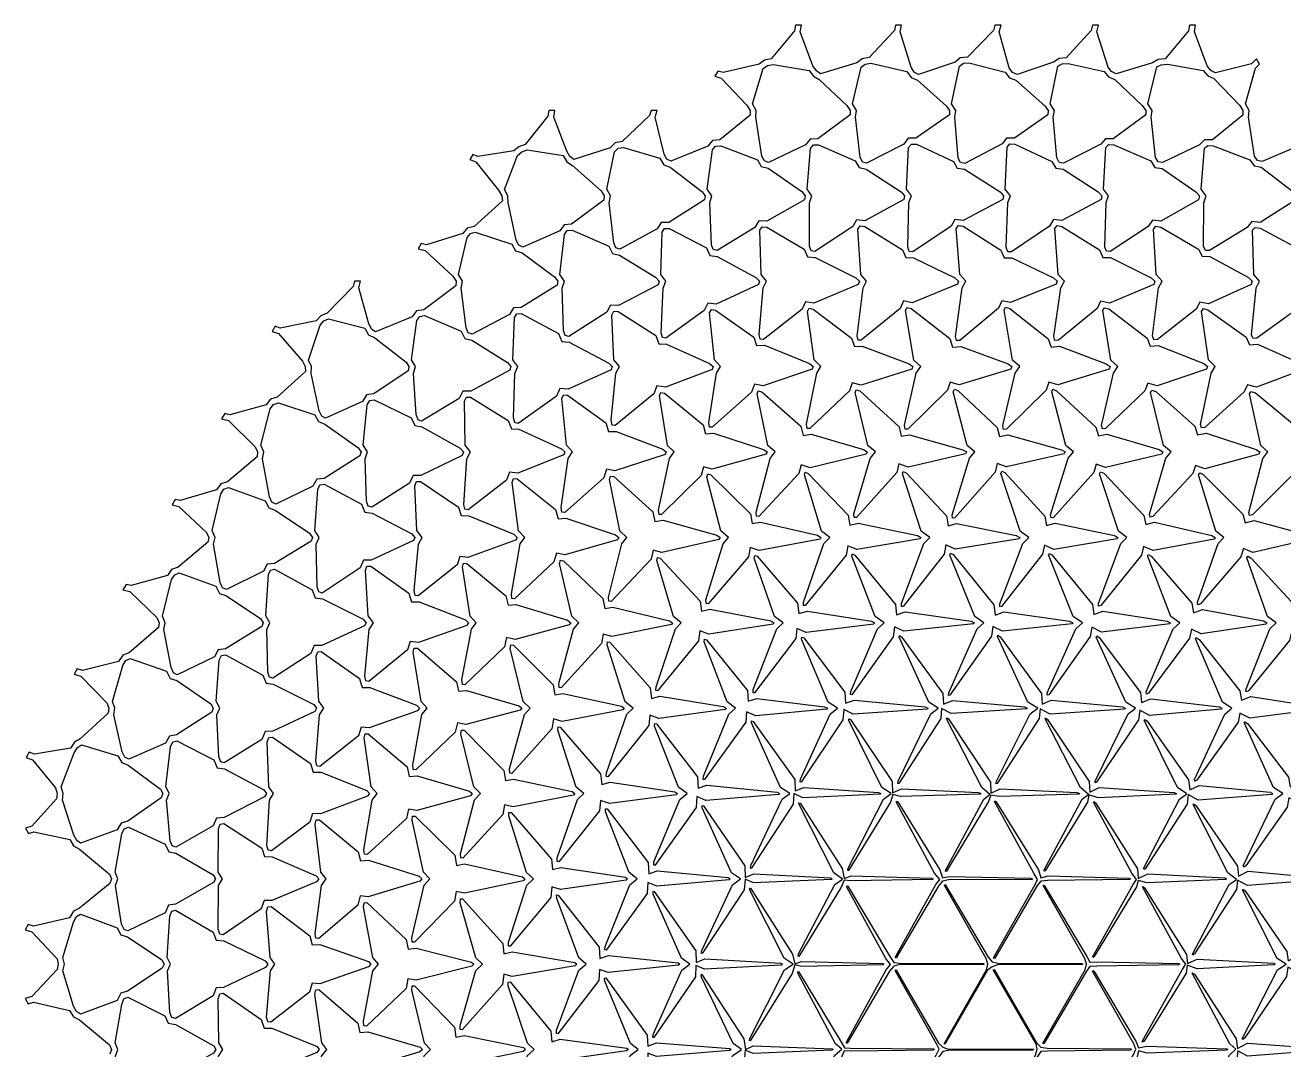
# Model space of a CAD drawing. Extents: x 1 to 101, y 0 to 100.
# Drawn here: x 1 to 64.9, y 47.8 to 99.8 of the extents above; entities that cross this region are included whole.
import ezdxf

# ---------------------------------------------------------------- set-up
doc = ezdxf.new("R2010")
doc.units = 0
doc.layers.add('DEFAULT', color=18, linetype='CONTINUOUS')

msp = doc.modelspace()

# ---------------------------------------------------------------- linework, layer by layer
at = {"layer": 'DEFAULT'}
msp.add_lwpolyline([(65.651, 93.627), (63.784, 92.847), (63.551, 92.898), (63.404, 93.114), (63.094, 95.082), (63.127, 95.425), (62.944, 95.762), (63.46, 97.582), (63.655, 97.772), (63.5, 98.04), (63.251, 97.798), (61.416, 97.334), (61.184, 97.459), (60.994, 97.69), (60.351, 99.425), (60.408, 99.755), (60.104, 99.755), (60.056, 99.475), (58.875, 98.052), (58.513, 98.018), (58.222, 97.842), (56.38, 97.291), (56.149, 97.4), (55.973, 97.634), (55.408, 99.42), (55.482, 99.755), (55.175, 99.755), (55.115, 99.485), (53.85, 98.103), (53.481, 98.073), (53.2, 97.876), (51.351, 97.257), (51.123, 97.355), (50.957, 97.591), (50.451, 99.418), (50.538, 99.755), (50.228, 99.755), (50.16, 99.493), (48.831, 98.141), (48.468, 98.095), (48.202, 97.873), (46.354, 97.261), (46.135, 97.375), (45.969, 97.624), (45.418, 99.42), (45.495, 99.755), (45.187, 99.755), (45.126, 99.487), (43.846, 98.112), (43.492, 98.053), (43.224, 97.839), (41.382, 97.293), (41.169, 97.433), (40.994, 97.692), (40.349, 99.425), (40.405, 99.755), (40.101, 99.755), (40.054, 99.475), (38.876, 98.05), (38.537, 97.976), (38.261, 97.782), (36.429, 97.35), (36.167, 97.429), (36.012, 97.162), (36.343, 97.063), (37.633, 95.692), (37.8, 95.425), (37.813, 95.19), (36.265, 93.937), (35.891, 93.899), (35.653, 93.623), (33.788, 92.851), (33.583, 92.955), (33.442, 93.219), (32.992, 95.086), (33.092, 95.425), (32.779, 95.425), (32.704, 95.171), (31.312, 93.848), (30.957, 93.783), (30.707, 93.536), (28.86, 92.937), (28.662, 93.092), (28.498, 93.373), (27.839, 95.096), (27.891, 95.425), (27.587, 95.425), (27.542, 95.143), (26.38, 93.71), (26.071, 93.586), (25.814, 93.374), (23.993, 93.097), (23.726, 93.201), (23.574, 92.939), (23.884, 92.817), (25.034, 91.379), (25.202, 91.095), (25.245, 90.848), (23.795, 89.551), (23.451, 89.465), (23.216, 89.191), (21.372, 88.621), (21.115, 88.68), (20.958, 88.408), (21.305, 88.329), (22.72, 87.017), (22.879, 86.765), (22.864, 86.539), (21.242, 85.318), (20.878, 85.26), (20.658, 84.955), (18.794, 84.199), (18.599, 84.323), (18.458, 84.602), (17.949, 86.428), (18.036, 86.765), (17.726, 86.765), (17.658, 86.502), (16.332, 85.149), (16.018, 85.018), (15.784, 84.757), (13.958, 84.394), (13.692, 84.484), (13.539, 84.219), (13.861, 84.11), (15.089, 82.709), (15.23, 82.435), (15.235, 82.186), (13.799, 80.883), (13.467, 80.777), (13.238, 80.497), (11.4, 79.994), (11.14, 80.063), (10.984, 79.793), (11.324, 79.704), (12.678, 78.364), (12.809, 78.105), (12.783, 77.864), (11.278, 76.592), (10.942, 76.49), (10.72, 76.193), (8.878, 75.638), (8.62, 75.699), (8.464, 75.427), (8.809, 75.346), (10.212, 74.028), (10.333, 73.775), (10.29, 73.535), (8.775, 72.267), (8.446, 72.152), (8.231, 71.847), (6.392, 71.324), (6.132, 71.389), (5.976, 71.119), (6.318, 71.033), (7.691, 69.701), (7.81, 69.444), (7.772, 69.202), (6.283, 67.923), (5.964, 67.791), (5.752, 67.484), (3.918, 67.026), (3.656, 67.101), (3.502, 66.833), (3.836, 66.737), (5.15, 65.378), (5.255, 65.114), (5.217, 64.862), (3.807, 63.548), (3.512, 63.377), (3.306, 63.075), (1.483, 62.775), (1.217, 62.875), (1.065, 62.612), (1.378, 62.494), (2.549, 61.066), (2.63, 60.784), (2.607, 60.513), (1.353, 59.125), (1.028, 59.02), (1.181, 58.754), (1.446, 58.84), (3.274, 58.447), (3.472, 58.121), (3.775, 57.961), (5.29, 56.693), (5.387, 56.454), (5.307, 56.218), (3.767, 54.961), (3.459, 54.81), (3.261, 54.481), (1.429, 54.048), (1.166, 54.127), (1.012, 53.86), (1.343, 53.761), (2.633, 52.391), (2.693, 52.124), (2.628, 51.856), (1.345, 50.482), (1.015, 50.382), (1.169, 50.115), (1.432, 50.195), (3.263, 49.771), (3.465, 49.448), (3.774, 49.299), (5.293, 48.033), (5.39, 47.794), (5.309, 47.558)], dxfattribs=at)
for points in [[(41.015, 97.166), (41.312, 97.002), (42.705, 95.68), (42.877, 95.425), (42.875, 95.201), (41.237, 93.987), (40.851, 93.968), (40.62, 93.679), (38.741, 92.796), (38.533, 92.867), (38.404, 93.115), (38.093, 95.082), (38.114, 95.425), (37.925, 95.761), (38.467, 97.563), (38.69, 97.71), (38.98, 97.769), (40.803, 97.461)], [(45.979, 97.105), (46.294, 96.967), (47.748, 95.672), (47.926, 95.425), (47.92, 95.209), (46.217, 94.023), (45.823, 94.016), (45.598, 93.717), (43.71, 92.758), (43.502, 92.815), (43.382, 93.056), (43.151, 95.081), (43.197, 95.425), (42.993, 95.765), (43.441, 97.633), (43.647, 97.785), (43.934, 97.825), (45.765, 97.404)], [(50.967, 97.083), (51.291, 96.963), (52.753, 95.671), (52.925, 95.425), (52.914, 95.208), (51.219, 94.018), (50.819, 94.022), (50.59, 93.732), (48.698, 92.744), (48.485, 92.785), (48.367, 93.013), (48.192, 95.081), (48.249, 95.425), (48.032, 95.766), (48.427, 97.673), (48.625, 97.824), (48.911, 97.852), (50.746, 97.377)], [(55.994, 97.131), (56.31, 96.999), (57.709, 95.679), (57.883, 95.425), (57.882, 95.202), (56.234, 93.993), (55.834, 93.997), (55.598, 93.718), (53.709, 92.757), (53.491, 92.796), (53.369, 93.018), (53.186, 95.081), (53.249, 95.425), (53.037, 95.767), (53.425, 97.678), (53.637, 97.803), (53.941, 97.817), (55.77, 97.413)], [(61.03, 97.193), (61.334, 97.046), (62.653, 95.689), (62.812, 95.425), (62.814, 95.19), (61.264, 93.938), (60.867, 93.941), (60.616, 93.686), (58.736, 92.789), (58.511, 92.83), (58.38, 93.049), (58.157, 95.081), (58.203, 95.425), (57.996, 95.765), (58.44, 97.636), (58.667, 97.75), (58.979, 97.77), (60.802, 97.459)], [(28.508, 92.824), (28.797, 92.644), (30.239, 91.344), (30.401, 91.095), (30.383, 90.872), (28.733, 89.663), (28.361, 89.621), (28.139, 89.317), (26.268, 88.497), (26.063, 88.59), (25.927, 88.85), (25.53, 90.754), (25.512, 91.095), (25.331, 91.424), (26.001, 93.14), (26.223, 93.323), (26.488, 93.43), (28.31, 93.14)], [(33.424, 92.679), (33.748, 92.554), (35.35, 91.324), (35.521, 91.095), (35.491, 90.891), (33.684, 89.749), (33.29, 89.743), (33.079, 89.42), (31.184, 88.396), (30.989, 88.462), (30.88, 88.718), (30.658, 90.751), (30.722, 91.095), (30.525, 91.436), (30.929, 93.335), (31.114, 93.511), (31.383, 93.556), (33.224, 93.012)], [(38.369, 92.585), (38.716, 92.497), (40.421, 91.312), (40.6, 91.095), (40.565, 90.903), (38.649, 89.807), (38.242, 89.827), (38.039, 89.493), (36.125, 88.325), (35.936, 88.37), (35.842, 88.616), (35.756, 90.751), (35.853, 91.095), (35.627, 91.439), (35.891, 93.44), (36.052, 93.619), (36.311, 93.641), (38.171, 92.926)], [(43.337, 92.528), (43.694, 92.459), (45.469, 91.303), (45.647, 91.095), (45.605, 90.909), (43.631, 89.838), (43.211, 89.879), (43.011, 89.544), (41.084, 88.274), (40.9, 88.307), (40.815, 88.545), (40.824, 90.752), (40.939, 91.095), (40.692, 91.439), (40.866, 93.508), (41.015, 93.683), (41.271, 93.689), (43.141, 92.877)], [(48.318, 92.495), (48.686, 92.444), (50.487, 91.3), (50.668, 91.095), (50.626, 90.913), (48.62, 89.855), (48.197, 89.904), (47.999, 89.566), (46.067, 88.252), (45.882, 88.276), (45.801, 88.507), (45.861, 90.753), (45.991, 91.095), (45.736, 91.439), (45.85, 93.554), (45.99, 93.727), (46.242, 93.724), (48.12, 92.842)], [(53.324, 92.507), (53.694, 92.458), (55.47, 91.303), (55.651, 91.095), (55.612, 90.911), (53.627, 89.844), (53.201, 89.897), (52.999, 89.567), (51.066, 88.252), (50.876, 88.266), (50.793, 88.487), (50.88, 90.753), (51.014, 91.095), (50.753, 91.439), (50.843, 93.571), (50.987, 93.733), (51.245, 93.72), (53.123, 92.846)], [(58.346, 92.544), (58.712, 92.49), (60.43, 91.31), (60.605, 91.095), (60.566, 90.903), (58.649, 89.808), (58.223, 89.86), (58.011, 89.544), (56.084, 88.274), (55.887, 88.285), (55.798, 88.5), (55.867, 90.753), (55.996, 91.095), (55.737, 91.439), (55.849, 93.555), (56, 93.709), (56.267, 93.694), (58.138, 92.872)], [(63.389, 92.618), (63.746, 92.549), (65.355, 91.323), (65.528, 91.095), (65.498, 90.892), (63.681, 89.754), (63.26, 89.794), (63.038, 89.495), (61.123, 88.322), (60.915, 88.333), (60.815, 88.544), (60.825, 90.752), (60.945, 91.095), (60.7, 91.439), (60.863, 93.516), (61.03, 93.657), (61.311, 93.641), (63.17, 92.926)], [(35.764, 88.071), (36.133, 88.025), (38.101, 86.951), (38.279, 86.765), (38.225, 86.598), (36.073, 85.602), (35.653, 85.65), (35.476, 85.28), (33.533, 83.88), (33.361, 83.909), (33.29, 84.149), (33.388, 86.423), (33.533, 86.765), (33.274, 87.109), (33.335, 89.263), (33.46, 89.449), (33.696, 89.449), (35.588, 88.455)], [(40.723, 88.001), (41.102, 87.974), (43.165, 86.941), (43.347, 86.765), (43.295, 86.608), (41.04, 85.656), (40.611, 85.723), (40.442, 85.342), (38.484, 83.819), (38.318, 83.835), (38.257, 84.063), (38.471, 86.425), (38.638, 86.765), (38.357, 87.108), (38.303, 89.349), (38.416, 89.524), (38.648, 89.507), (40.555, 88.396)], [(45.703, 87.967), (46.089, 87.953), (48.193, 86.937), (48.376, 86.765), (48.324, 86.613), (46.026, 85.678), (45.587, 85.765), (45.418, 85.389), (43.448, 83.772), (43.286, 83.78), (43.231, 83.998), (43.534, 86.427), (43.715, 86.765), (43.416, 87.106), (43.279, 89.41), (43.389, 89.571), (43.623, 89.538), (45.537, 88.364)], [(50.697, 87.956), (51.088, 87.953), (53.193, 86.937), (53.381, 86.765), (53.334, 86.614), (51.021, 85.686), (50.579, 85.778), (50.411, 85.402), (48.439, 83.76), (48.275, 83.76), (48.22, 83.971), (48.561, 86.428), (48.748, 86.765), (48.441, 87.105), (48.269, 89.436), (48.377, 89.593), (48.609, 89.555), (50.528, 88.347)], [(55.709, 87.977), (56.102, 87.974), (58.166, 86.941), (58.348, 86.765), (58.296, 86.609), (56.039, 85.657), (55.594, 85.752), (55.417, 85.389), (53.448, 83.772), (53.276, 83.762), (53.217, 83.962), (53.57, 86.429), (53.753, 86.765), (53.442, 87.105), (53.269, 89.437), (53.38, 89.587), (53.618, 89.544), (55.534, 88.358)], [(60.74, 88.031), (61.131, 88.022), (63.104, 86.951), (63.288, 86.765), (63.24, 86.6), (61.066, 85.614), (60.624, 85.701), (60.438, 85.35), (58.478, 83.81), (58.297, 83.8), (58.231, 83.997), (58.535, 86.427), (58.716, 86.765), (58.416, 87.106), (58.279, 89.41), (58.399, 89.554), (58.647, 89.508), (60.554, 88.395)], [(65.784, 88.107), (66.169, 88.086), (68.022, 86.964), (68.192, 86.765), (68.138, 86.585), (66.115, 85.534), (65.675, 85.612), (65.471, 85.288), (63.526, 83.871), (63.331, 83.857), (63.252, 84.049), (63.484, 86.426), (63.648, 86.765), (63.36, 87.107), (63.301, 89.352), (63.433, 89.495), (63.692, 89.454), (65.585, 88.45)], [(25.902, 88.311), (26.235, 88.199), (27.88, 86.989), (28.046, 86.765), (28.005, 86.563), (26.177, 85.43), (25.789, 85.415), (25.584, 85.082), (23.69, 84.074), (23.497, 84.146), (23.386, 84.406), (23.14, 86.421), (23.199, 86.765), (23.007, 87.105), (23.436, 88.987), (23.608, 89.192), (23.856, 89.258), (25.704, 88.65)], [(30.822, 88.172), (31.175, 88.096), (33.01, 86.966), (33.184, 86.765), (33.135, 86.584), (31.116, 85.532), (30.711, 85.549), (30.524, 85.19), (28.603, 83.967), (28.423, 84.017), (28.337, 84.272), (28.27, 86.421), (28.38, 86.765), (28.155, 87.109), (28.381, 89.139), (28.524, 89.337), (28.766, 89.365), (30.638, 88.541)], [(23.331, 83.857), (23.68, 83.774), (25.499, 82.638), (25.668, 82.435), (25.614, 82.251), (23.626, 81.185), (23.231, 81.185), (23.045, 80.822), (21.134, 79.675), (20.953, 79.738), (20.859, 80.002), (20.712, 82.091), (20.818, 82.435), (20.618, 82.778), (20.895, 84.77), (21.041, 84.979), (21.278, 85.02), (23.146, 84.226)], [(28.249, 83.716), (28.616, 83.668), (30.636, 82.616), (30.808, 82.435), (30.748, 82.271), (28.562, 81.29), (28.15, 81.326), (27.98, 80.941), (26.039, 79.557), (25.869, 79.593), (25.798, 79.838), (25.869, 82.092), (26.014, 82.435), (25.764, 82.779), (25.839, 84.923), (25.959, 85.12), (26.187, 85.13), (28.082, 84.114)], [(33.179, 83.595), (33.563, 83.581), (35.747, 82.599), (35.928, 82.435), (35.872, 82.289), (33.502, 81.386), (33.075, 81.456), (32.92, 81.053), (30.952, 79.447), (30.799, 79.473), (30.749, 79.712), (30.991, 82.096), (31.171, 82.435), (30.889, 82.777), (30.79, 85.052), (30.889, 85.241), (31.103, 85.232), (33.024, 84.01)], [(38.131, 83.512), (38.526, 83.521), (40.824, 82.587), (41.01, 82.435), (40.96, 82.301), (38.459, 81.454), (38.019, 81.553), (37.874, 81.142), (35.885, 79.36), (35.741, 79.372), (35.702, 79.595), (36.105, 82.1), (36.306, 82.435), (35.99, 82.774), (35.749, 85.156), (35.837, 85.331), (36.046, 85.303), (37.985, 83.937)], [(43.095, 83.449), (43.497, 83.476), (45.882, 82.579), (46.065, 82.435), (46.014, 82.308), (43.432, 81.496), (42.982, 81.616), (42.841, 81.205), (40.838, 79.298), (40.701, 79.302), (40.668, 79.513), (41.186, 82.103), (41.4, 82.435), (41.06, 82.771), (40.72, 85.229), (40.8, 85.395), (41.002, 85.358), (42.955, 83.881)], [(48.082, 83.427), (48.49, 83.464), (50.897, 82.577), (51.085, 82.435), (51.039, 82.311), (48.42, 81.516), (47.964, 81.647), (47.825, 81.236), (45.815, 79.268), (45.678, 79.263), (45.647, 79.463), (46.235, 82.105), (46.463, 82.435), (46.114, 82.769), (45.698, 85.283), (45.779, 85.433), (45.984, 85.381), (47.942, 83.858)], [(53.084, 83.429), (53.497, 83.476), (55.882, 82.579), (56.07, 82.435), (56.024, 82.309), (53.427, 81.504), (52.967, 81.642), (52.823, 81.24), (50.812, 79.263), (50.671, 79.25), (50.637, 79.44), (51.258, 82.106), (51.486, 82.435), (51.128, 82.769), (50.692, 85.298), (50.772, 85.444), (50.978, 85.389), (52.938, 83.85)], [(58.108, 83.471), (58.52, 83.513), (60.834, 82.586), (61.02, 82.435), (60.97, 82.302), (58.454, 81.462), (57.994, 81.596), (57.84, 81.207), (55.837, 79.296), (55.684, 79.274), (55.643, 79.454), (56.244, 82.106), (56.469, 82.435), (56.114, 82.769), (55.698, 85.284), (55.786, 85.421), (56.002, 85.359), (57.954, 83.881)], [(63.146, 83.537), (63.558, 83.573), (65.758, 82.597), (65.938, 82.435), (65.881, 82.29), (63.498, 81.393), (63.039, 81.517), (62.871, 81.148), (60.881, 79.354), (60.715, 79.327), (60.664, 79.504), (61.195, 82.103), (61.412, 82.435), (61.07, 82.771), (60.716, 85.239), (60.811, 85.376), (61.037, 85.315), (62.978, 83.925)], [(18.441, 84.048), (18.753, 83.902), (20.34, 82.666), (20.489, 82.435), (20.442, 82.222), (18.706, 81.05), (18.337, 81.002), (18.129, 80.674), (16.254, 79.82), (16.06, 79.924), (15.931, 80.199), (15.521, 82.094), (15.54, 82.435), (15.383, 82.768), (15.982, 84.531), (16.172, 84.752), (16.412, 84.86), (18.248, 84.388)], [(40.497, 78.949), (40.909, 79.007), (43.562, 78.226), (43.741, 78.105), (43.695, 77.999), (40.843, 77.307), (40.387, 77.452), (40.272, 77.007), (38.241, 74.838), (38.125, 74.841), (38.11, 75.044), (38.823, 77.779), (39.075, 78.105), (38.708, 78.436), (38.159, 81.049), (38.219, 81.205), (38.4, 81.16), (40.384, 79.417)], [(45.472, 78.905), (45.89, 78.977), (48.599, 78.221), (48.78, 78.105), (48.739, 78.004), (45.82, 77.341), (45.355, 77.507), (45.242, 77.065), (43.2, 74.781), (43.088, 74.777), (43.076, 74.966), (43.902, 77.782), (44.165, 78.105), (43.779, 78.432), (43.129, 81.12), (43.187, 81.261), (43.367, 81.203), (45.361, 79.373)], [(50.463, 78.89), (50.887, 78.973), (53.605, 78.22), (53.785, 78.105), (53.743, 78.005), (50.818, 77.344), (50.349, 77.517), (50.234, 77.08), (48.189, 74.766), (48.073, 74.751), (48.058, 74.925), (48.943, 77.784), (49.211, 78.105), (48.814, 78.431), (48.114, 81.155), (48.172, 81.287), (48.352, 81.223), (50.35, 79.353)], [(55.479, 78.917), (55.908, 79.005), (58.564, 78.225), (58.746, 78.105), (58.703, 78), (55.838, 77.313), (55.365, 77.489), (55.242, 77.065), (53.2, 74.781), (53.077, 74.757), (53.056, 74.921), (53.947, 77.784), (54.216, 78.105), (53.819, 78.431), (53.112, 81.16), (53.175, 81.283), (53.361, 81.211), (55.357, 79.365)], [(60.514, 78.978), (60.943, 79.061), (63.492, 78.234), (63.671, 78.105), (63.619, 77.991), (60.88, 77.248), (60.406, 77.418), (60.269, 77.012), (58.238, 74.833), (58.102, 74.8), (58.072, 74.958), (58.909, 77.783), (59.171, 78.105), (58.781, 78.432), (58.128, 81.122), (58.198, 81.243), (58.394, 81.168), (60.38, 79.409)], [(65.567, 79.071), (65.992, 79.138), (68.392, 78.248), (68.564, 78.105), (68.5, 77.976), (65.939, 77.155), (65.469, 77.308), (65.316, 76.924), (63.302, 74.92), (63.148, 74.88), (63.106, 75.036), (63.832, 77.779), (64.084, 78.105), (63.715, 78.435), (63.156, 81.056), (63.237, 81.175), (63.449, 81.097), (65.418, 79.481)], [(15.899, 79.645), (16.225, 79.522), (17.901, 78.325), (18.057, 78.105), (18.003, 77.902), (16.178, 76.768), (15.806, 76.725), (15.609, 76.377), (13.726, 75.457), (13.535, 75.551), (13.414, 75.823), (13.065, 77.762), (13.124, 78.105), (12.967, 78.443), (13.451, 80.286), (13.623, 80.506), (13.862, 80.59), (15.709, 79.997)], [(20.782, 79.442), (21.139, 79.375), (23.087, 78.293), (23.25, 78.105), (23.183, 77.931), (21.094, 76.909), (20.698, 76.912), (20.524, 76.529), (18.604, 75.308), (18.424, 75.359), (18.337, 75.613), (18.268, 77.761), (18.391, 78.105), (18.174, 78.449), (18.373, 80.499), (18.502, 80.715), (18.728, 80.751), (20.61, 79.834)], [(25.688, 79.28), (26.068, 79.259), (28.237, 78.27), (28.408, 78.105), (28.342, 77.955), (26.016, 77.033), (25.6, 77.082), (25.446, 76.675), (23.489, 75.165), (23.331, 75.197), (23.273, 75.443), (23.432, 77.764), (23.606, 78.105), (23.345, 78.448), (23.307, 80.676), (23.407, 80.88), (23.617, 80.885), (25.533, 79.697)], [(30.61, 79.145), (31, 79.151), (33.375, 78.25), (33.551, 78.105), (33.491, 77.975), (30.943, 77.148), (30.514, 77.231), (30.379, 76.801), (28.393, 75.041), (28.252, 75.06), (28.213, 75.293), (28.578, 77.769), (28.783, 78.105), (28.481, 78.444), (28.253, 80.817), (28.334, 81.006), (28.532, 80.991), (30.475, 79.589)], [(35.544, 79.03), (35.947, 79.066), (38.485, 78.235), (38.663, 78.105), (38.61, 77.99), (35.885, 77.24), (35.442, 77.356), (35.321, 76.914), (33.309, 74.93), (33.182, 74.939), (33.156, 75.154), (33.714, 77.774), (33.946, 78.105), (33.608, 78.44), (33.201, 80.947), (33.268, 81.121), (33.454, 81.09), (35.422, 79.488)], [(28.056, 74.721), (28.453, 74.747), (30.971, 73.907), (31.138, 73.775), (31.073, 73.655), (28.403, 72.881), (27.971, 72.975), (27.849, 72.529), (25.85, 70.654), (25.719, 70.674), (25.69, 70.905), (26.135, 73.441), (26.364, 73.775), (26.053, 74.111), (25.723, 76.561), (25.79, 76.752), (25.973, 76.736), (27.934, 75.183)], [(32.975, 74.581), (33.385, 74.639), (36.109, 73.89), (36.278, 73.775), (36.224, 73.673), (33.328, 73), (32.883, 73.128), (32.779, 72.665), (30.75, 70.52), (30.638, 70.533), (30.624, 70.748), (31.289, 73.447), (31.546, 73.775), (31.196, 74.106), (30.664, 76.706), (30.715, 76.883), (30.881, 76.855), (32.871, 75.062)], [(37.91, 74.469), (38.328, 74.551), (41.223, 73.877), (41.394, 73.775), (41.353, 73.686), (38.264, 73.1), (37.808, 73.257), (37.719, 72.779), (35.668, 70.407), (35.568, 70.412), (35.564, 70.608), (36.429, 73.453), (36.708, 73.775), (36.323, 74.1), (35.61, 76.834), (35.653, 76.991), (35.809, 76.95), (37.82, 74.965)], [(42.867, 74.394), (43.293, 74.496), (46.293, 73.869), (46.463, 73.775), (46.428, 73.693), (43.226, 73.16), (42.757, 73.346), (42.672, 72.871), (40.604, 70.317), (40.512, 70.315), (40.511, 70.491), (41.548, 73.459), (41.843, 73.775), (41.428, 74.096), (40.564, 76.939), (40.605, 77.073), (40.758, 77.019), (42.784, 74.895)], [(47.85, 74.364), (48.284, 74.482), (51.311, 73.867), (51.484, 73.775), (51.454, 73.696), (48.213, 73.18), (47.733, 73.387), (47.646, 72.92), (45.569, 70.268), (45.48, 70.26), (45.48, 70.421), (46.619, 73.462), (46.924, 73.775), (46.493, 74.093), (45.536, 77.004), (45.578, 77.121), (45.732, 77.055), (47.765, 74.858)], [(52.854, 74.371), (53.293, 74.496), (56.293, 73.869), (56.465, 73.775), (56.433, 73.694), (53.223, 73.163), (52.739, 73.378), (52.645, 72.922), (50.568, 70.266), (50.474, 70.248), (50.469, 70.398), (51.643, 73.463), (51.948, 73.775), (51.51, 74.092), (50.528, 77.02), (50.572, 77.13), (50.729, 77.058), (52.763, 74.855)], [(57.883, 74.421), (58.325, 74.546), (61.229, 73.876), (61.399, 73.775), (61.357, 73.686), (58.261, 73.103), (57.774, 73.316), (57.668, 72.878), (55.599, 70.31), (55.491, 70.278), (55.478, 70.417), (56.623, 73.462), (56.927, 73.775), (56.493, 74.093), (55.536, 77.004), (55.586, 77.106), (55.753, 77.025), (57.781, 74.888)], [(62.936, 74.513), (63.379, 74.63), (66.121, 73.888), (66.291, 73.775), (66.239, 73.674), (63.32, 73.011), (62.836, 73.21), (62.712, 72.792), (60.659, 70.394), (60.533, 70.352), (60.51, 70.487), (61.552, 73.459), (61.849, 73.775), (61.434, 74.096), (60.562, 76.945), (60.622, 77.044), (60.803, 76.958), (62.816, 74.957)], [(13.372, 75.268), (13.706, 75.158), (15.444, 73.987), (15.592, 73.775), (15.526, 73.576), (13.668, 72.456), (13.298, 72.409), (13.107, 72.051), (11.223, 71.123), (11.032, 71.215), (10.912, 71.487), (10.572, 73.432), (10.649, 73.775), (10.499, 74.114), (10.939, 75.988), (11.1, 76.216), (11.331, 76.297), (13.185, 75.63)], [(18.25, 75.057), (18.617, 75.008), (20.634, 73.956), (20.795, 73.775), (20.724, 73.607), (18.574, 72.61), (18.176, 72.62), (18.009, 72.226), (16.082, 70.951), (15.909, 71.003), (15.829, 71.262), (15.788, 73.431), (15.93, 73.775), (15.714, 74.119), (15.858, 76.21), (15.974, 76.433), (16.188, 76.468), (18.082, 75.455)], [(23.146, 74.877), (23.529, 74.867), (25.816, 73.928), (25.979, 73.775), (25.905, 73.633), (23.486, 72.751), (23.071, 72.803), (22.928, 72.378), (20.964, 70.802), (20.81, 70.831), (20.758, 71.075), (20.969, 73.435), (21.156, 73.775), (20.887, 74.116), (20.79, 76.39), (20.877, 76.602), (21.073, 76.609), (23.003, 75.312)], [(40.278, 69.909), (40.711, 70.037), (43.957, 69.523), (44.113, 69.444), (44.083, 69.377), (40.648, 68.952), (40.179, 69.15), (40.117, 68.646), (38.03, 65.883), (37.955, 65.886), (37.963, 66.054), (39.157, 69.133), (39.476, 69.444), (39.043, 69.761), (38.014, 72.723), (38.038, 72.859), (38.165, 72.817), (40.216, 70.435)], [(45.241, 69.845), (45.681, 69.99), (49.016, 69.517), (49.174, 69.444), (49.155, 69.383), (45.612, 69.009), (45.13, 69.236), (45.069, 68.736), (42.968, 65.793), (42.903, 65.796), (42.915, 65.95), (44.264, 69.138), (44.6, 69.444), (44.145, 69.756), (42.968, 72.824), (42.994, 72.935), (43.12, 72.879), (45.184, 70.372)], [(50.233, 69.831), (50.68, 69.988), (54.019, 69.517), (54.176, 69.444), (54.156, 69.384), (50.611, 69.01), (50.119, 69.255), (50.053, 68.769), (47.946, 65.761), (47.877, 65.752), (47.884, 65.885), (49.331, 69.141), (49.672, 69.444), (49.201, 69.754), (47.943, 72.878), (47.974, 72.97), (48.105, 72.9), (50.173, 70.351)], [(55.253, 69.867), (55.707, 70.03), (58.966, 69.522), (59.124, 69.444), (59.098, 69.379), (55.64, 68.964), (55.144, 69.211), (55.067, 68.74), (52.966, 65.789), (52.885, 65.764), (52.883, 65.884), (54.333, 69.141), (54.675, 69.444), (54.204, 69.753), (52.942, 72.88), (52.979, 72.962), (53.118, 72.882), (55.182, 70.368)], [(60.303, 69.953), (60.759, 70.111), (63.862, 69.532), (64.022, 69.444), (63.986, 69.369), (60.697, 68.875), (60.2, 69.115), (60.107, 68.665), (58.017, 65.864), (57.919, 65.824), (57.908, 65.937), (59.278, 69.139), (59.613, 69.444), (59.154, 69.756), (57.964, 72.832), (58.009, 72.909), (58.162, 72.82), (60.215, 70.431)], [(20.622, 70.506), (21.009, 70.505), (23.357, 69.592), (23.512, 69.444), (23.431, 69.307), (20.973, 68.441), (20.558, 68.495), (20.42, 68.063), (18.452, 66.457), (18.303, 66.489), (18.254, 66.736), (18.477, 69.105), (18.682, 69.444), (18.419, 69.786), (18.278, 72.092), (18.358, 72.305), (18.547, 72.312), (20.486, 70.948)], [(25.518, 70.326), (25.918, 70.362), (28.542, 69.568), (28.699, 69.444), (28.628, 69.331), (25.876, 68.594), (25.447, 68.687), (25.336, 68.225), (23.331, 66.298), (23.205, 66.318), (23.179, 66.55), (23.659, 69.112), (23.902, 69.444), (23.591, 69.78), (23.208, 72.269), (23.265, 72.467), (23.434, 72.455), (25.408, 70.802)], [(30.425, 70.164), (30.836, 70.232), (33.708, 69.548), (33.866, 69.444), (33.81, 69.352), (30.785, 68.737), (30.342, 68.869), (30.253, 68.384), (28.215, 66.141), (28.11, 66.155), (28.102, 66.367), (28.84, 69.119), (29.117, 69.444), (28.761, 69.773), (28.137, 72.442), (28.178, 72.617), (28.331, 72.59), (30.336, 70.665)], [(35.344, 70.024), (35.767, 70.123), (38.847, 69.534), (39.007, 69.444), (38.969, 69.367), (35.705, 68.861), (35.249, 69.029), (35.177, 68.53), (33.111, 65.997), (33.025, 66.007), (33.029, 66.199), (34.009, 69.127), (34.311, 69.444), (33.914, 69.766), (33.07, 72.595), (33.101, 72.749), (33.24, 72.713), (35.271, 70.541)], [(65.374, 70.075), (65.827, 70.219), (68.725, 69.546), (68.883, 69.444), (68.827, 69.353), (65.776, 68.75), (65.285, 68.967), (65.172, 68.541), (63.104, 65.987), (62.981, 65.93), (62.956, 66.039), (64.172, 69.134), (64.494, 69.444), (64.057, 69.76), (63.007, 72.737), (63.061, 72.819), (63.232, 72.725), (65.265, 70.528)], [(10.868, 70.932), (11.203, 70.824), (12.949, 69.656), (13.089, 69.444), (13.015, 69.244), (11.173, 68.118), (10.805, 68.066), (10.614, 67.709), (8.733, 66.805), (8.541, 66.901), (8.418, 67.174), (8.055, 69.102), (8.125, 69.444), (7.979, 69.783), (8.446, 71.638), (8.604, 71.879), (8.827, 71.972), (10.682, 71.294)], [(15.734, 70.699), (16.1, 70.651), (18.169, 69.62), (18.318, 69.444), (18.233, 69.279), (16.069, 68.287), (15.676, 68.29), (15.513, 67.889), (13.588, 66.628), (13.414, 66.681), (13.333, 66.941), (13.279, 69.101), (13.427, 69.444), (13.218, 69.789), (13.357, 71.884), (13.467, 72.116), (13.673, 72.156), (15.572, 71.107)], [(32.793, 65.606), (33.218, 65.717), (36.444, 65.194), (36.587, 65.114), (36.54, 65.044), (33.169, 64.588), (32.717, 64.755), (32.657, 64.238), (30.585, 61.63), (30.506, 61.643), (30.513, 61.835), (31.544, 64.798), (31.865, 65.114), (31.47, 65.434), (30.546, 68.321), (30.567, 68.479), (30.689, 68.452), (32.735, 66.139)], [(37.711, 65.463), (38.147, 65.606), (41.584, 65.181), (41.725, 65.114), (41.697, 65.057), (38.09, 64.713), (37.623, 64.917), (37.578, 64.391), (35.479, 61.479), (35.417, 61.491), (35.433, 61.659), (36.724, 64.806), (37.069, 65.114), (36.634, 65.426), (35.473, 68.482), (35.488, 68.616), (35.597, 68.582), (37.666, 66.008)], [(42.65, 65.357), (43.093, 65.52), (46.692, 65.172), (46.829, 65.114), (46.812, 65.066), (43.032, 64.804), (42.552, 65.041), (42.514, 64.511), (40.397, 61.359), (40.347, 61.369), (40.366, 61.516), (41.871, 64.812), (42.233, 65.114), (41.764, 65.421), (40.414, 68.609), (40.428, 68.719), (40.531, 68.675), (42.617, 65.913)], [(47.619, 65.304), (48.073, 65.49), (51.731, 65.169), (51.865, 65.114), (51.852, 65.069), (48.012, 64.836), (47.518, 65.091), (47.478, 64.58), (45.351, 61.292), (45.302, 61.291), (45.316, 61.413), (46.979, 64.817), (47.355, 65.114), (46.866, 65.416), (45.368, 68.708), (45.386, 68.792), (45.49, 68.735), (47.586, 65.854)], [(52.628, 65.32), (53.09, 65.517), (56.697, 65.172), (56.834, 65.114), (56.82, 65.066), (53.028, 64.81), (52.527, 65.075), (52.478, 64.581), (50.35, 61.29), (50.292, 61.274), (50.299, 61.376), (52.018, 64.818), (52.399, 65.114), (51.903, 65.415), (50.351, 68.742), (50.377, 68.808), (50.489, 68.736), (52.585, 65.852)], [(57.669, 65.39), (58.136, 65.588), (61.607, 65.179), (61.746, 65.114), (61.718, 65.058), (58.079, 64.729), (57.575, 65.001), (57.509, 64.521), (55.391, 61.35), (55.316, 61.316), (55.313, 61.406), (56.987, 64.817), (57.362, 65.114), (56.871, 65.416), (55.366, 68.712), (55.398, 68.771), (55.522, 68.688), (57.611, 65.901)], [(62.741, 65.515), (63.211, 65.706), (66.457, 65.193), (66.601, 65.114), (66.558, 65.045), (63.16, 64.602), (62.657, 64.859), (62.57, 64.405), (60.47, 61.465), (60.372, 61.412), (60.357, 61.497), (61.891, 64.813), (62.257, 65.114), (61.786, 65.42), (60.405, 68.63), (60.446, 68.689), (60.587, 68.596), (62.659, 65.994)], [(13.239, 66.378), (13.605, 66.328), (15.659, 65.291), (15.799, 65.114), (15.706, 64.945), (13.582, 63.936), (13.195, 63.927), (13.031, 63.527), (11.113, 62.329), (10.934, 62.386), (10.846, 62.646), (10.745, 64.77), (10.896, 65.114), (10.704, 65.459), (10.862, 67.539), (10.974, 67.774), (11.18, 67.818), (13.077, 66.785)], [(18.114, 66.162), (18.5, 66.161), (20.876, 65.259), (21.017, 65.114), (20.922, 64.976), (18.477, 64.104), (18.069, 64.145), (17.934, 63.708), (15.972, 62.151), (15.818, 62.184), (15.764, 62.431), (15.953, 64.774), (16.161, 65.114), (15.91, 65.456), (15.781, 67.754), (15.858, 67.975), (16.041, 67.989), (17.982, 66.611)], [(23.002, 65.967), (23.402, 66.006), (26.074, 65.234), (26.221, 65.114), (26.141, 65.003), (23.369, 64.274), (22.946, 64.358), (22.841, 63.885), (20.838, 61.977), (20.71, 61.997), (20.683, 62.228), (21.151, 64.781), (21.408, 65.114), (21.108, 65.449), (20.701, 67.957), (20.753, 68.156), (20.918, 68.147), (22.896, 66.45)], [(27.893, 65.778), (28.306, 65.855), (31.268, 65.212), (31.413, 65.114), (31.347, 65.025), (28.266, 64.436), (27.829, 64.562), (27.748, 64.063), (25.708, 61.802), (25.604, 61.815), (25.597, 62.025), (26.352, 64.79), (26.642, 65.114), (26.29, 65.442), (25.624, 68.142), (25.657, 68.323), (25.798, 68.305), (27.813, 66.29)], [(8.378, 66.619), (8.71, 66.506), (10.433, 65.329), (10.561, 65.114), (10.479, 64.908), (8.69, 63.759), (8.333, 63.688), (8.141, 63.333), (6.27, 62.519), (6.072, 62.625), (5.937, 62.895), (5.504, 64.774), (5.567, 65.114), (5.441, 65.451), (5.961, 67.269), (6.121, 67.519), (6.338, 67.628), (8.191, 66.978)], [(45.036, 60.822), (45.488, 61.025), (49.399, 60.827), (49.51, 60.784), (49.499, 60.749), (45.437, 60.624), (45.04, 60.724), (44.931, 60.34), (42.791, 56.872), (42.755, 56.879), (42.773, 56.993), (44.573, 60.49), (44.963, 60.774), (44.485, 61.081), (42.814, 64.491), (42.821, 64.575), (42.9, 64.534), (45.017, 61.392)], [(50.026, 60.803), (50.487, 61.023), (54.401, 60.826), (54.512, 60.784), (54.5, 60.749), (50.437, 60.625), (50.028, 60.702), (49.91, 60.38), (47.765, 56.833), (47.723, 56.825), (47.734, 56.914), (49.657, 60.494), (49.975, 60.732), (49.562, 61.078), (47.778, 64.564), (47.793, 64.624), (47.878, 64.568), (49.999, 61.358)], [(55.047, 60.849), (55.523, 61.081), (59.329, 60.832), (59.445, 60.784), (59.426, 60.744), (55.474, 60.566), (54.994, 60.72), (54.926, 60.348), (52.786, 56.864), (52.732, 56.839), (52.734, 56.913), (54.658, 60.494), (54.974, 60.732), (54.564, 61.078), (52.777, 64.566), (52.8, 64.611), (52.896, 64.541), (55.013, 61.385)], [(60.113, 60.963), (60.594, 61.192), (64.19, 60.842), (64.31, 60.784), (64.274, 60.733), (60.551, 60.443), (60.042, 60.728), (59.981, 60.244), (57.855, 56.967), (57.777, 56.918), (57.766, 56.979), (59.588, 60.491), (59.964, 60.765), (59.496, 61.081), (57.809, 64.501), (57.84, 64.542), (57.954, 64.457), (60.058, 61.47)], [(25.386, 61.436), (25.8, 61.516), (28.779, 60.88), (28.914, 60.784), (28.839, 60.694), (25.77, 60.099), (25.339, 60.213), (25.261, 59.708), (23.226, 57.496), (23.119, 57.51), (23.109, 57.723), (23.824, 60.458), (24.119, 60.784), (23.78, 61.112), (23.128, 63.801), (23.157, 63.994), (23.29, 63.985), (25.307, 61.949)], [(30.27, 61.236), (30.695, 61.351), (33.99, 60.86), (34.117, 60.784), (34.059, 60.715), (30.66, 60.273), (30.216, 60.426), (30.165, 59.894), (28.094, 57.313), (28.011, 57.323), (28.017, 57.513), (29.036, 60.468), (29.367, 60.784), (28.98, 61.103), (28.041, 64.001), (28.055, 64.169), (28.168, 64.152), (30.219, 61.779)], [(35.166, 61.056), (35.602, 61.205), (39.173, 60.844), (39.296, 60.784), (39.259, 60.732), (35.559, 60.432), (35.101, 60.626), (35.069, 60.076), (32.968, 57.133), (32.909, 57.145), (32.925, 57.312), (34.241, 60.477), (34.605, 60.784), (34.176, 61.094), (32.954, 64.193), (32.96, 64.334), (33.055, 64.31), (35.136, 61.619)], [(40.084, 60.912), (40.529, 61.09), (44.318, 60.832), (44.432, 60.784), (44.411, 60.743), (40.482, 60.553), (40.025, 60.779), (39.986, 60.234), (37.862, 56.977), (37.818, 56.989), (37.839, 57.13), (39.429, 60.485), (39.816, 60.784), (39.349, 61.087), (37.876, 64.36), (37.881, 64.471), (37.965, 64.44), (40.067, 61.488)], [(65.206, 61.124), (65.683, 61.332), (69.013, 60.857), (69.14, 60.784), (69.084, 60.717), (65.647, 60.293), (65.143, 60.553), (65.06, 60.095), (62.956, 57.115), (62.854, 57.05), (62.833, 57.117), (64.443, 60.485), (64.833, 60.784), (64.364, 61.086), (62.869, 64.375), (62.909, 64.422), (63.045, 64.325), (65.128, 61.604)], [(5.912, 62.347), (6.236, 62.221), (7.876, 61.008), (7.993, 60.784), (7.911, 60.566), (6.221, 59.374), (5.879, 59.277), (5.682, 58.935), (3.826, 58.256), (3.628, 58.392), (3.475, 58.67), (2.901, 60.45), (2.936, 60.784), (2.845, 61.114), (3.496, 62.843), (3.667, 63.11), (3.874, 63.255), (5.718, 62.691)], [(10.761, 62.086), (11.123, 62.029), (13.12, 60.967), (13.252, 60.784), (13.154, 60.606), (11.107, 59.566), (10.73, 59.536), (10.561, 59.142), (8.657, 58.053), (8.471, 58.119), (8.37, 58.381), (8.183, 60.44), (8.322, 60.784), (8.152, 61.128), (8.382, 63.155), (8.499, 63.4), (8.704, 63.459), (10.594, 62.484)], [(15.631, 61.86), (16.015, 61.855), (18.344, 60.934), (18.483, 60.784), (18.385, 60.64), (15.996, 59.745), (15.597, 59.767), (15.459, 59.33), (13.509, 57.868), (13.346, 57.903), (13.283, 58.15), (13.406, 60.443), (13.608, 60.784), (13.375, 61.126), (13.295, 63.387), (13.375, 63.616), (13.558, 63.637), (15.493, 62.302)], [(20.508, 61.647), (20.908, 61.685), (23.562, 60.905), (23.701, 60.784), (23.611, 60.669), (20.884, 59.92), (20.468, 59.99), (20.361, 59.516), (18.367, 57.685), (18.231, 57.703), (18.197, 57.933), (18.617, 60.45), (18.869, 60.784), (18.579, 61.12), (18.213, 63.598), (18.263, 63.808), (18.423, 63.809), (20.4, 62.127)], [(37.549, 56.523), (37.997, 56.709), (41.881, 56.498), (41.973, 56.454), (41.935, 56.414), (37.97, 56.243), (37.546, 56.439), (37.496, 55.887), (35.373, 52.664), (35.328, 52.675), (35.348, 52.818), (36.911, 56.154), (37.316, 56.454), (36.867, 56.756), (35.368, 60.048), (35.362, 60.174), (35.43, 60.161), (37.54, 57.106)], [(42.573, 56.464), (42.934, 56.608), (47.006, 56.489), (47.092, 56.454), (47.069, 56.423), (42.902, 56.35), (42.57, 56.381), (42.419, 56.032), (40.277, 52.52), (40.243, 52.528), (40.262, 52.641), (42.096, 56.161), (42.49, 56.43), (42.045, 56.749), (40.286, 60.218), (40.283, 60.31), (40.345, 60.286), (42.473, 56.979)], [(47.572, 56.51), (47.91, 56.57), (52.054, 56.486), (52.138, 56.454), (52.123, 56.426), (47.875, 56.394), (47.573, 56.339), (47.376, 56.114), (45.223, 52.439), (45.19, 52.437), (45.203, 52.521), (47.223, 56.166), (47.424, 56.425), (47.164, 56.744), (45.231, 60.331), (45.234, 60.395), (45.295, 60.36), (47.434, 56.905)], [(52.551, 56.511), (52.929, 56.6), (57.016, 56.488), (57.102, 56.454), (57.082, 56.424), (52.895, 56.361), (52.551, 56.336), (52.373, 56.119), (50.219, 52.434), (50.176, 52.413), (50.179, 52.472), (52.275, 56.168), (52.397, 56.424), (52.209, 56.743), (50.21, 60.374), (50.223, 60.414), (50.295, 60.361), (52.434, 56.904)], [(57.499, 56.473), (57.991, 56.7), (61.892, 56.497), (61.986, 56.454), (61.952, 56.415), (57.961, 56.256), (57.501, 56.375), (57.412, 56.045), (55.268, 52.507), (55.206, 52.464), (55.197, 52.509), (57.236, 56.166), (57.417, 56.424), (57.173, 56.744), (55.226, 60.34), (55.249, 60.37), (55.336, 60.299), (57.466, 56.966)], [(62.591, 56.595), (63.081, 56.842), (66.714, 56.51), (66.819, 56.454), (66.768, 56.402), (63.054, 56.109), (62.547, 56.39), (62.486, 55.905), (60.361, 52.646), (60.274, 52.582), (60.255, 52.626), (62.112, 56.162), (62.491, 56.422), (62.056, 56.749), (60.281, 60.228), (60.312, 60.259), (60.422, 60.173), (62.534, 57.094)], [(18.032, 57.359), (18.432, 57.393), (21.014, 56.581), (21.144, 56.454), (21.042, 56.331), (18.418, 55.537), (18.011, 55.586), (17.896, 55.119), (15.917, 53.421), (15.771, 53.443), (15.728, 53.678), (16.043, 56.117), (16.289, 56.454), (16.025, 56.792), (15.735, 59.212), (15.788, 59.437), (15.946, 59.449), (17.916, 57.828)], [(22.903, 57.135), (23.315, 57.21), (26.249, 56.553), (26.371, 56.454), (26.278, 56.358), (23.301, 55.721), (22.878, 55.815), (22.795, 55.313), (20.773, 53.231), (20.655, 53.241), (20.636, 53.457), (21.261, 56.125), (21.553, 56.454), (21.235, 56.784), (20.647, 59.426), (20.676, 59.631), (20.809, 59.63), (22.82, 57.644)], [(27.777, 56.918), (28.203, 57.033), (31.473, 56.531), (31.589, 56.454), (31.517, 56.381), (28.181, 55.909), (27.745, 56.046), (27.691, 55.513), (25.63, 53.033), (25.54, 53.043), (25.542, 53.239), (26.479, 56.135), (26.816, 56.454), (26.452, 56.774), (25.554, 59.643), (25.564, 59.823), (25.673, 59.816), (27.722, 57.456)], [(32.656, 56.708), (33.093, 56.86), (36.692, 56.512), (36.795, 56.454), (36.74, 56.4), (33.069, 56.086), (32.618, 56.267), (32.587, 55.712), (30.492, 52.837), (30.428, 52.849), (30.443, 53.02), (31.702, 56.145), (32.073, 56.454), (31.661, 56.765), (30.461, 59.848), (30.46, 60.005), (30.545, 59.996), (32.627, 57.273)], [(8.302, 57.826), (8.656, 57.753), (10.551, 56.649), (10.672, 56.454), (10.57, 56.263), (8.647, 55.17), (8.286, 55.108), (8.109, 54.727), (6.226, 53.806), (6.028, 53.888), (5.906, 54.149), (5.588, 56.111), (5.708, 56.454), (5.572, 56.797), (5.912, 58.743), (6.042, 58.996), (6.248, 59.076), (8.125, 58.208)], [(13.163, 57.585), (13.544, 57.571), (15.785, 56.612), (15.913, 56.454), (15.804, 56.299), (13.535, 55.352), (13.145, 55.354), (12.997, 54.929), (11.064, 53.607), (10.89, 53.649), (10.814, 53.9), (10.828, 56.111), (11.019, 56.454), (10.811, 56.797), (10.82, 58.991), (10.906, 59.231), (11.091, 59.266), (13.016, 58.014)], [(30.179, 52.418), (30.613, 52.563), (34.151, 52.185), (34.241, 52.124), (34.165, 52.064), (30.607, 51.696), (30.167, 51.85), (30.133, 51.294), (28.052, 48.594), (27.975, 48.599), (27.982, 48.776), (29.114, 51.811), (29.487, 52.124), (29.103, 52.437), (27.987, 55.462), (27.984, 55.632), (28.069, 55.631), (30.146, 52.978)], [(35.06, 52.212), (35.508, 52.395), (39.36, 52.169), (39.439, 52.124), (39.383, 52.08), (35.496, 51.87), (35.046, 52.061), (35.035, 51.482), (32.924, 48.408), (32.866, 48.411), (32.88, 48.556), (34.34, 51.821), (34.752, 52.124), (34.328, 52.428), (32.886, 55.68), (32.876, 55.819), (32.941, 55.814), (35.049, 52.792)], [(40.08, 52.148), (40.42, 52.257), (44.533, 52.157), (44.597, 52.124), (44.554, 52.092), (40.41, 52.008), (40.079, 52.081), (39.946, 51.651), (37.81, 48.241), (37.769, 48.243), (37.785, 48.358), (39.546, 51.829), (39.987, 52.124), (39.525, 52.42), (37.795, 55.869), (37.783, 55.981), (37.831, 55.977), (39.962, 52.628)], [(45.091, 52.213), (45.371, 52.178), (49.63, 52.151), (49.687, 52.124), (49.652, 52.098), (45.36, 52.088), (45.091, 52.016), (44.884, 51.768), (42.733, 48.124), (42.698, 48.12), (42.71, 48.205), (44.709, 51.835), (44.92, 52.114), (44.689, 52.413), (42.719, 56.025), (42.712, 56.103), (42.757, 56.088), (44.903, 52.516)], [(50.081, 52.236), (50.368, 52.173), (54.636, 52.151), (54.692, 52.124), (54.658, 52.098), (50.357, 52.092), (50.081, 51.994), (49.859, 51.814), (47.703, 48.079), (47.663, 48.059), (47.666, 48.116), (49.803, 51.839), (49.871, 52.115), (49.782, 52.41), (47.676, 56.112), (47.678, 56.163), (47.727, 56.133), (49.879, 52.47)], [(55.047, 52.219), (55.413, 52.244), (59.548, 52.156), (59.61, 52.124), (59.568, 52.093), (55.403, 52.019), (55.048, 52.013), (54.88, 51.775), (52.728, 48.117), (52.672, 48.075), (52.663, 48.111), (54.808, 51.839), (54.868, 52.115), (54.788, 52.41), (52.673, 56.117), (52.686, 56.149), (52.749, 56.099), (54.897, 52.505)], [(59.994, 52.161), (60.497, 52.379), (64.381, 52.168), (64.457, 52.124), (64.4, 52.082), (60.488, 51.884), (59.983, 52.07), (59.936, 51.669), (57.798, 48.222), (57.721, 48.161), (57.703, 48.192), (59.723, 51.836), (59.912, 52.115), (59.704, 52.413), (57.712, 56.038), (57.736, 56.062), (57.822, 55.99), (59.955, 52.614)], [(65.106, 52.29), (65.606, 52.55), (69.167, 52.184), (69.259, 52.124), (69.186, 52.066), (65.596, 51.713), (65.093, 51.979), (65.025, 51.501), (62.91, 48.388), (62.806, 48.307), (62.778, 48.343), (64.562, 51.83), (65.001, 52.12), (64.545, 52.419), (62.786, 55.888), (62.816, 55.923), (62.925, 55.838), (65.036, 52.768)], [(15.578, 53.108), (15.973, 53.126), (18.432, 52.261), (18.552, 52.124), (18.437, 51.987), (15.97, 51.125), (15.571, 51.151), (15.443, 50.7), (13.485, 49.178), (13.323, 49.202), (13.263, 49.439), (13.455, 51.784), (13.684, 52.124), (13.445, 52.464), (13.267, 54.799), (13.33, 55.033), (13.497, 55.055), (15.451, 53.563)], [(20.444, 52.877), (20.855, 52.942), (23.669, 52.232), (23.783, 52.124), (23.674, 52.016), (20.853, 51.31), (20.437, 51.384), (20.34, 50.896), (18.337, 48.985), (18.206, 49), (18.177, 49.224), (18.664, 51.791), (18.948, 52.124), (18.66, 52.457), (18.179, 55.019), (18.212, 55.237), (18.35, 55.245), (20.349, 53.37)], [(25.311, 52.646), (25.734, 52.752), (28.912, 52.207), (29.016, 52.124), (28.923, 52.042), (25.728, 51.505), (25.302, 51.617), (25.239, 51.09), (23.196, 48.795), (23.092, 48.802), (23.084, 49.004), (23.883, 51.801), (24.214, 52.124), (23.878, 52.447), (23.086, 55.239), (23.098, 55.435), (23.209, 55.436), (25.249, 53.176)], [(5.864, 53.604), (6.205, 53.507), (7.944, 52.336), (8.058, 52.124), (7.963, 51.915), (6.197, 50.755), (5.863, 50.645), (5.68, 50.277), (3.825, 49.594), (3.622, 49.72), (3.468, 49.99), (2.92, 51.788), (3.001, 52.124), (2.925, 52.46), (3.466, 54.262), (3.616, 54.538), (3.815, 54.665), (5.673, 53.96)], [(10.712, 53.341), (11.086, 53.308), (13.198, 52.295), (13.32, 52.124), (13.208, 51.954), (11.081, 50.947), (10.705, 50.92), (10.546, 50.51), (8.635, 49.365), (8.447, 49.418), (8.352, 49.671), (8.231, 51.78), (8.393, 52.124), (8.214, 52.468), (8.358, 54.559), (8.457, 54.813), (8.645, 54.87), (10.553, 53.751)], [(42.586, 47.876), (42.88, 47.863), (47.112, 47.822), (47.147, 47.794), (47.084, 47.764), (42.894, 47.702), (42.585, 47.734), (42.43, 47.35), (40.291, 43.881), (40.245, 43.872), (40.256, 43.968), (42.11, 47.501), (42.467, 47.805), (42.131, 48.085), (40.246, 51.64), (40.23, 51.742), (40.265, 51.745), (42.41, 48.199)], [(47.588, 47.918), (47.853, 47.819), (52.166, 47.819), (52.197, 47.794), (52.139, 47.767), (47.866, 47.747), (47.587, 47.691), (47.389, 47.429), (45.239, 43.803), (45.193, 43.782), (45.196, 43.847), (47.238, 47.506), (47.392, 47.806), (47.264, 48.08), (45.184, 51.765), (45.175, 51.837), (45.21, 51.827), (47.366, 48.115)], [(52.565, 47.92), (52.876, 47.856), (57.12, 47.822), (57.156, 47.794), (57.095, 47.764), (52.889, 47.711), (52.565, 47.689), (52.386, 47.433), (50.236, 43.799), (50.179, 43.758), (50.172, 43.798), (52.29, 47.508), (52.366, 47.805), (52.316, 48.079), (50.159, 51.814), (50.161, 51.861), (50.207, 51.832), (52.363, 48.11)], [(57.52, 47.882), (57.94, 47.958), (61.994, 47.83), (62.041, 47.794), (61.971, 47.756), (57.952, 47.611), (57.521, 47.729), (57.427, 47.357), (55.286, 43.874), (55.21, 43.811), (55.191, 43.837), (57.248, 47.507), (57.387, 47.804), (57.272, 48.08), (55.18, 51.772), (55.193, 51.807), (55.257, 51.757), (57.403, 48.186)], [(27.734, 48.183), (28.167, 48.316), (31.545, 47.864), (31.627, 47.794), (31.525, 47.722), (28.177, 47.255), (27.749, 47.38), (27.7, 46.835), (25.642, 44.39), (25.543, 44.387), (25.537, 44.568), (26.49, 47.475), (26.851, 47.794), (26.499, 48.112), (25.533, 51.029), (25.533, 51.218), (25.623, 51.224), (27.686, 48.726)], [(32.605, 47.96), (33.053, 48.137), (36.771, 47.846), (36.839, 47.794), (36.757, 47.741), (33.06, 47.439), (32.62, 47.602), (32.599, 47.03), (30.507, 44.198), (30.432, 44.196), (30.439, 44.352), (31.709, 47.485), (32.117, 47.794), (31.729, 48.102), (30.431, 51.254), (30.418, 51.416), (30.484, 51.422), (32.581, 48.525)], [(37.562, 47.798), (37.951, 47.976), (41.972, 47.831), (42.022, 47.794), (41.95, 47.755), (37.962, 47.594), (37.561, 47.768), (37.506, 47.207), (35.386, 44.022), (35.329, 44.017), (35.34, 44.142), (36.927, 47.494), (37.368, 47.794), (36.94, 48.093), (35.334, 51.458), (35.315, 51.594), (35.361, 51.603), (37.486, 48.342)], [(62.534, 47.845), (63.041, 48.118), (66.794, 47.844), (66.858, 47.794), (66.774, 47.742), (63.051, 47.453), (62.551, 47.722), (62.496, 47.226), (60.374, 44.004), (60.275, 43.923), (60.246, 43.949), (62.13, 47.502), (62.454, 47.805), (62.152, 48.085), (60.236, 51.659), (60.26, 51.69), (60.351, 51.617), (62.478, 48.328)], [(13.136, 48.88), (13.526, 48.881), (15.823, 47.946), (15.938, 47.794), (15.815, 47.64), (13.53, 46.701), (13.143, 46.696), (12.999, 46.264), (11.068, 44.952), (10.891, 44.991), (10.813, 45.238), (10.83, 47.451), (11.04, 47.794), (10.844, 48.137), (10.808, 50.364), (10.883, 50.611), (11.057, 50.648), (12.992, 49.31)], [(18.003, 48.649), (18.408, 48.694), (21.064, 47.914), (21.171, 47.794), (21.048, 47.671), (18.416, 46.881), (18.012, 46.924), (17.901, 46.45), (15.924, 44.769), (15.771, 44.782), (15.724, 45.008), (16.053, 47.457), (16.317, 47.794), (16.06, 48.13), (15.721, 50.587), (15.765, 50.815), (15.914, 50.83), (17.894, 49.125)], [(22.871, 48.42), (23.29, 48.51), (26.3, 47.888), (26.4, 47.794), (26.289, 47.699), (23.295, 47.07), (22.878, 47.156), (22.799, 46.645), (20.779, 44.578), (20.655, 44.582), (20.634, 44.791), (21.266, 47.465), (21.585, 47.794), (21.281, 48.122), (20.628, 50.812), (20.648, 51.018), (20.771, 51.021), (22.793, 48.931)], [(8.276, 49.122), (8.639, 49.065), (10.586, 47.983), (10.692, 47.794), (10.572, 47.603), (8.646, 46.511), (8.287, 46.447), (8.111, 46.063), (6.229, 45.149), (6.029, 45.229), (5.905, 45.487), (5.589, 47.451), (5.71, 47.794), (5.574, 48.136), (5.911, 50.085), (6.027, 50.361), (6.214, 50.456), (8.101, 49.506)]]:
    msp.add_lwpolyline(points, close=True, dxfattribs=at)

doc.saveas('drawing.dxf')
